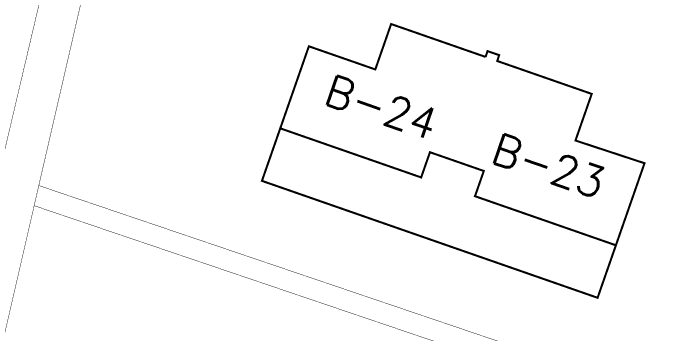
# Model space of a CAD drawing. Header units: inches. Extents: x 350994 to 353538, y 1581369 to 1583842.
# Drawn here: x 351423.05 to 351454.58, y 1583366.25 to 1583381.84 of the extents above; entities that cross this region are included whole.
import ezdxf
from ezdxf.enums import TextEntityAlignment as Align

# ---------------------------------------------------------------- set-up
doc = ezdxf.new("R2010")
doc.units = ezdxf.units.IN
doc.header["$MEASUREMENT"] = 0
for name, pattern in [('1', [0]), ('ACAD_ISO03W100', [30, 12, -18]), ('DASHDOTX2', [2, 1, -0.5, 0, -0.5])]:
    doc.linetypes.add(name, pattern=pattern)
for name, color, linetype in [('BOUNDARY', 5, 'Continuous'), ('BULDING', 5, '1'), ('CULVERT', 255, '1'), ('CW', 94, '1')]:
    doc.layers.add(name, color=color, linetype=linetype)
doc.styles.add('ROMANS', font='ROMANS.shx')

msp = doc.modelspace()

# ---------------------------------------------------------------- linework, layer by layer
at = {"layer": 'BOUNDARY', "lineweight": 5, "elevation": 96.499}
msp.add_lwpolyline([(351446.044, 1583379.693, 0.1, 0.1, 0), (351446.141, 1583379.978, 0.1, 0.1, 0), (351446.709, 1583379.783, 0.1, 0.1, 0), (351446.614, 1583379.498, 0.1, 0.1, 0), (351446.614, 1583379.498, 0.1, 0.1, 0), (351451.211, 1583377.896, 0.1, 0.1, 0), (351450.42, 1583375.627, 0.1, 0.1, 0), (351453.779, 1583374.521, 0.1, 0.1, 0), (351452.387, 1583370.527, 0.1, 0.1, 0), (351445.532, 1583372.916, 0.1, 0.1, 0), (351445.96, 1583374.144, 0.1, 0.1, 0), (351443.34, 1583375.057, 0.1, 0.1, 0), (351442.912, 1583373.83, 0.1, 0.1, 0), (351436.057, 1583376.219, 0.1, 0.1, 0), (351437.449, 1583380.213, 0.1, 0.1, 0), (351440.681, 1583379.087, 0.1, 0.1, 0), (351441.451, 1583381.297, 0.1, 0.1, 0), (351446.046, 1583379.696, 0, 0, 0)], format="xyseb", dxfattribs=at)
at = {"layer": 'CULVERT', "color": 250, "linetype": 'DASHDOTX2', "lineweight": 5, "ltscale": 2, "const_width": 0.02}
for points in [[(351416.156, 1583347.557), (351427.787, 1583396.987)], [(351418.19, 1583346.9), (351429.613, 1583396.435)]]:
    msp.add_lwpolyline(points, dxfattribs=at)
at = {"layer": 'CULVERT', "color": 250, "linetype": 'DASHDOTX2', "lineweight": 5, "ltscale": 2, "const_width": 0.02, "elevation": 95.847}
for points in [[(351597.464, 1583314.707), (351424.309, 1583373.435)], [(351597.115, 1583313.77), (351424.083, 1583372.455)]]:
    msp.add_lwpolyline(points, dxfattribs=at)
at = {"layer": 'CW', "linetype": 'ACAD_ISO03W100', "lineweight": 5, "ltscale": 0.1, "const_width": 0.1, "elevation": 96.499}
msp.add_lwpolyline([(351452.387, 1583370.527), (351451.496, 1583367.971), (351435.166, 1583373.663), (351436.057, 1583376.219)], dxfattribs=at)

# ---------------------------------------------------------------- texts
at = {"layer": 'BULDING', "color": 0, "linetype": 'Continuous', "lineweight": 9, "style": 'ROMANS'}
for s, p in [('B-24', (351440.98, 1583377.251, 92.645)), ('B-23', (351449.114, 1583374.397, 92.645))]:
    msp.add_text(s, height=1.5, rotation=341.0931, dxfattribs=at).set_placement(p, align=Align.MIDDLE_CENTER)

doc.saveas('drawing.dxf')
